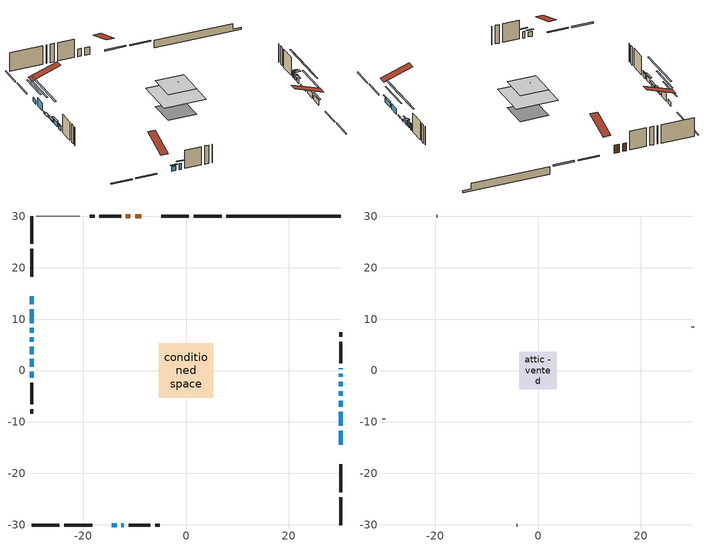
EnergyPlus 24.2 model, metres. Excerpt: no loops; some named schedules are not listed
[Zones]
conditioned space
 floor outside (Floor1 construction): -1.08,-1.08 -1.08,1.08 1.08,1.08 1.08,-1.08 z1.13
 floor adiabatic (AdiabaticFloorConstruction): -5.33,-5.33 -5.33,5.33 5.33,5.33 5.33,-5.33 z3.57
 floor foundation (Slab1 construction): -3.69,-3.69 -3.69,3.69 3.69,3.69 3.69,-3.69 z-0.85
 wall outside (RimJoist1 construction): 6.95,30.07 1.51,30.07 / -30.07,-30.07 -24.63,-30.07 / -30.07,30.07 -30.07,24.63 / 30.07,-30.07 30.07,-24.63 z1.13:1.43
 wall outside (RimJoist2 construction): 0.58,30.07 -4.85,30.07 / -23.7,-30.07 -18.26,-30.07 / -30.07,23.7 -30.07,18.26 / 30.07,-23.7 30.07,-18.26 z1.13:1.43
 wall outside (AdiabaticWallConstruction 1): -8.68,30.07 -9.9,30.07 / -10.82,30.07 -11.7,30.07 z1.13:3.16
 wall outside (AdiabaticWallConstruction): 30.07,-14.43 30.07,-11.69 / 30.07,-3.1 30.07,-2.18 / -30.07,2.27 -30.07,0.69 / -14.43,-30.07 -13.52,-30.07 z1.13:2.35; 30.07,-10.76 30.07,-8.02 z1.13:2.55; -30.07,14.43 -30.07,12.86 / -30.07,-0.23 -30.07,-1.46 z1.13:2.2; -30.07,11.93 -30.07,9.24 / 30.07,-1.26 30.07,-0.65 z1.13:3.21; 30.07,-7.09 30.07,-5.87 / 30.07,-4.94 30.07,-4.03 / -30.07,8.31 -30.07,7.39 / -30.07,6.47 -30.07,5.55 / -30.07,4.62 -30.07,3.2 z1.13:1.49; 30.07,0.28 30.07,0.46 z1.13:2.73; -12.59,-30.07 -12.08,-30.07 z1.13:2.76
 wall outside (Wall1 construction): -12.63,30.07 -16.86,30.07 / -11.15,-30.07 -6.93,-30.07 / -30.07,-2.38 -30.07,-6.61 / 30.07,1.39 30.07,5.61 z1.13:6.01
 wall outside (Wall2 construction): -17.79,30.07 -18.7,30.07 / -6,-30.07 -5.08,-30.07 / -30.07,-7.54 -30.07,-8.45 / 30.07,6.54 30.07,7.46 z1.13:6.01
 wall foundation (FoundationWall1 construction): 7.88,30.07,-0.85 7.88,30.07,1.13 27.85,30.07,1.13 27.85,30.07,-0.31 30.07,30.07,-0.31 30.07,30.07,-0.85
 wall adiabatic (Wall5 construction): -20.64,30.07 -29.14,30.07 z1.13:6.01
 window (WindowConstruction): 30.07,-14.43 30.07,-11.69 z1.13:2.35
 window (WindowConstruction 6): 30.07,-10.76 30.07,-8.02 z1.13:2.55
 window (WindowConstruction 7): -30.07,14.43 -30.07,12.86 z1.13:2.2
 window (WindowConstruction 8): -30.07,11.93 -30.07,9.24 z1.13:3.21
 window (WindowConstruction 12): 30.07,-7.09 30.07,-5.87 z1.13:1.49
 window (WindowConstruction 13): 30.07,-4.94 30.07,-4.03 z1.13:1.49
 window (WindowConstruction 14): -30.07,8.31 -30.07,7.39 z1.13:1.49
 window (WindowConstruction 15): -30.07,6.46 -30.07,5.55 z1.13:1.49
 window (WindowConstruction 1): 30.07,-3.1 30.07,-2.19 z1.13:2.35
 window (WindowConstruction 2): -30.07,4.62 -30.07,3.2 z1.13:1.49
 window (WindowConstruction 3): -30.07,2.27 -30.07,0.69 z1.13:2.35
 window (WindowConstruction 4): -14.43,-30.07 -13.52,-30.07 z1.13:2.35
 window (WindowConstruction 5): -30.07,-0.23 -30.07,-1.45 z1.13:2.2
 window (WindowConstruction 9): 30.07,-1.26 30.07,-0.65 z1.13:3.21
 window (WindowConstruction 10): 30.07,0.28 30.07,0.46 z1.13:2.73
 window (WindowConstruction 11): -12.59,-30.07 -12.08,-30.07 z1.13:2.75
 door (Door): -8.68,30.07 -9.9,30.07 z1.13:3.16
 door (Door 1): -10.82,30.07 -11.7,30.07 z1.13:3.16
 ceiling adiabatic (AdiabaticFloorConstruction): 5.33,-5.33 5.33,5.33 -5.33,5.33 -5.33,-5.33 z3.57
attic - vented
 floor to conditioned space (Floor2 construction Reversed): -3.69,-3.69 -3.69,3.69 3.69,3.69 3.69,-3.69 z6.01
 floor to conditioned space (Floor3 construction Reversed): -1.08,-1.08 -1.08,1.08 1.08,1.08 1.08,-1.08 z6.01
 wall outside (Wall4 construction): -19.63,30.07 -19.71,30.07 / -4.15,-30.07 -4.07,-30.07 / -30.07,-9.38 -30.07,-9.46 / 30.07,8.39 30.07,8.47 z1.13:6.01
 roof outside (Roof1 construction): -7.76,30.07,6.01 -7.76,22.58,8.5 -5.78,22.58,8.5 -5.78,30.07,6.01; -15.36,-30.07,6.01 -15.36,-22.58,8.5 -17.34,-22.58,8.5 -17.34,-30.07,6.01; -30.07,15.36,6.01 -22.58,15.36,8.5 -22.58,17.34,8.5 -30.07,17.34,6.01; 30.07,-15.36,6.01 22.58,-15.36,8.5 22.58,-17.34,8.5 30.07,-17.34,6.01
shading: 30.07,-11.23 30.07,-14.89 30.36,-14.89 30.36,-11.23 z2.81; 30.07,-4.97 30.07,-13.81 30.36,-13.81 30.36,-4.97 z5.6; -30.07,9.81 -30.07,17.48 -30.36,17.48 -30.36,9.81 z5.25; -30.07,6.19 -30.07,14.98 -30.36,14.98 -30.36,6.19 z6.26; 30.07,0.23 30.07,-13.19 30.36,-13.19 30.36,0.23 z7.59; 30.07,2.07 30.07,-11.04 30.36,-11.04 30.36,2.07 z7.59; -30.07,1.29 -30.07,14.41 -30.36,14.41 -30.36,1.29 z7.59; -30.07,5.25 -30.07,6.76 -30.68,6.76 -30.68,5.25 z1.79; 30.07,-1.72 30.07,-3.56 30.36,-3.56 30.36,-1.72 z2.81; -30.07,2.74 -30.07,5.08 -30.36,5.08 -30.36,2.74 z1.95; -30.07,0.23 -30.07,2.73 -30.36,2.73 -30.36,0.23 z2.81; -13.06,-30.07 -14.89,-30.07 -14.89,-30.36 -13.06,-30.36 z2.81; -30.07,-1.75 -30.07,0.06 -30.21,0.06 -30.21,-1.75 z2.5; 30.07,-0.5 30.07,-1.41 31.28,-1.41 31.28,-0.5 z3.36; 30.07,0.61 30.07,0.13 31.28,0.13 31.28,0.61 z2.88; -11.32,-30.07 -13.35,-30.07 -13.35,-30.36 -11.32,-30.36 z3.51
[Building]
Building 1: Terrain=Suburbs
[Site:Location]
Montreal Intl AP_QC: Latitude {deg}=45.47; Longitude {deg}=-73.74; Time Zone {hr}=-5; Elevation {m}=36; Keep Site Location Information=Yes
[Site:GroundTemperature:Shallow]
2.07863, -0.316383, -0.508184, 0.628371, 5.19101, 9.73239, 13.6695, 16.1636, 16.3755, 14.347, 10.5102, 6.10817
[Site:WaterMainsTemperature]
Calculation Method=Schedule; Temperature Schedule=mains temperature schedule
[Material] Roughness=Rough; Thermal Absorptance=0.9
Name | Thickness {m} | Conductivity {W/m-K} | Density {kg/m3} | Specific Heat {J/kg-K} | Solar Absorptance | Visible Absorptance
asphalt or fiberglass shingles | 0.00635 | 0.162714 | 1121.4 | 1465.45 | 0.4 | 0.4
ceiling loosefill ins | 0.0846667 | 0.0480833 | 16.02 | 1046.75 | 0.7 | 0.7
ceiling loosefill ins 1 | 0.169333 | 0.0480833 | 16.02 | 1046.75 | 0.7 | 0.7
ceiling stud and cavity | 0.1397 | 0.111272 | 65.682 | 1177.47 | 0.7 | 0.7
ceiling stud and cavity 1 | 0.1397 | 0.178687 | 65.682 | 1177.47 | 0.7 | 0.7
concrete 4.0 in. | 0.1016 | 1.803125 | 2242.8 | 837.4 | 0.7 | 0.7
concrete 8.0 in. | 0.2032 | 1.803125 | 2242.8 | 837.4 | 0.7 | 0.7
door material | 0.04445 | 0.0451087 | 512.64 | 1214.23 | 0.7 | 0.7
door material 1 | 0.04445 | 0.20624 | 512.64 | 1214.23 | 0.7 | 0.7
exterior vertical ins | 0.0563203 | 0.029427 | 32.04 | 1214.23 | 0.7 | 0.7
floor covering | 0.0127 | 0.0433444 | 54.468 | 1339.84 | 0.6 | 0.6
floor rigid ins; wall rigid ins 1 | 0.512978 | 0.029427 | 32.04 | 1214.23 | 0.7 | 0.7
floor stud and cavity | 0.1397 | 0.0773876 | 92.3553 | 1139.71 | 0.7 | 0.7
floor stud and cavity 1 | 0.1397 | 1.75129 | 37.0049 | 1207.88 | 0.7 | 0.7
furniture material conditioned space 1 | 0.1524 | 0.115458 | 640.8 | 1214.23 | 0.6 | 0.6
gypsum board | 0.0127 | 0.160291 | 801 | 837.4 | 0.6 | 0.6
gypsum board 1 | 0.0127 | 0.160291 | 801 | 837.4 | 0.7 | 0.7
osb sheathing 0.5 in. | 0.0127 | 0.115458 | 512.64 | 1214.23 | 0.7 | 0.7
osb sheathing 0.5 in. 1 | 0.0127 | 0.115458 | 512.64 | 1214.23 | 0.4 | 0.4
osb sheathing 0.75 in. | 0.01905 | 0.115458 | 512.64 | 1214.23 | 0.7 | 0.7
osb sheathing 2.0 in. | 0.0508 | 0.115458 | 512.64 | 1214.23 | 0.7 | 0.7
rim joist rigid ins; wall rigid ins | 0.051816 | 0.029427 | 32.04 | 1214.23 | 0.7 | 0.7
rim joist stud and cavity | 0.0508 | 0.126838 | 50.32683 | 1063.81 | 0.6 | 0.6
rim joist stud and cavity 1 | 0.0508 | 0.0287185 | 125.044 | 1163.47 | 0.6 | 0.6
wall stud and cavity | 0.1397 | 0.139681 | 139.0536 | 1170.24 | 0.7 | 0.7
wall stud and cavity 1 | 0.1397 | 0.650362 | 139.0536 | 1170.24 | 0.7 | 0.7
wall stud and cavity 2 | 0.0889 | 6.1454 | 50.32683 | 1063.81 | 0.6 | 0.6
wall stud and cavity 3 | 0.1397 | 0.120111 | 139.0536 | 1170.24 | 0.7 | 0.7
wall stud and cavity 4 | 0.0889 | 0.380278 | 52.3479 | 1209.89 | 0.7 | 0.7
wall stud and cavity 5 | 0.0889 | 0.391764 | 83.0341 | 1211.67 | 0.7 | 0.7
wood siding | 0.0254 | 0.102417 | 544.68 | 1172.36 | 0.4 | 0.4
wood siding 1 | 0.00254 | 0.102417 | 544.68 | 1172.36 | 0.4 | 0.4
wood siding 2; wood siding 3; wood siding 4 | 0.0254 | 0.102417 | 544.68 | 1172.36 | 0.7 | 0.7
[WindowMaterial:SimpleGlazingSystem]
Name | U-Factor {W/m2-K} | Solar Heat Gain Coefficient
WindowMaterial | 1.66195 | 0.42
WindowMaterial 1 | 1.78857 | 0.38
WindowMaterial 10 | 2.06452 | 0.27
WindowMaterial 11 | 1.71646 | 0.4
WindowMaterial 12 | 1.82207 | 0.37
WindowMaterial 13 | 1.91576 | 0.33
WindowMaterial 14 | 1.84024 | 0.36
WindowMaterial 2 | 1.81355 | 0.37
WindowMaterial 3 | 1.709078 | 0.41
WindowMaterial 4 | 1.64208 | 0.43
WindowMaterial 5 | 1.76132 | 0.39
WindowMaterial 6 | 1.63981 | 0.43
WindowMaterial 7 | 1.73009 | 0.4
WindowMaterial 8 | 1.73179 | 0.41
WindowMaterial 9 | 1.66876 | 0.42
[Construction]
AdiabaticFloorConstruction: floor stud and cavity 1, floor rigid ins, osb sheathing 0.75 in., floor covering
AdiabaticWallConstruction: wood siding 3, wall rigid ins 1, wall stud and cavity 4, gypsum board
AdiabaticWallConstruction 1: wood siding 4, wall rigid ins 1, wall stud and cavity 4, gypsum board
Door: door material
Door 1: door material 1
Floor1 construction: floor stud and cavity, osb sheathing 0.75 in., floor covering
Floor2 construction Reversed: gypsum board, ceiling stud and cavity, ceiling loosefill ins
Floor3 construction Reversed: gypsum board, ceiling stud and cavity 1, ceiling loosefill ins 1
FoundationWall1 construction: concrete 8.0 in., gypsum board 1
furniture construction conditioned space 1: furniture material conditioned space 1
PartitionWallConstruction: gypsum board, wall stud and cavity 5, gypsum board
RimJoist1 construction: wood siding 2, rim joist stud and cavity
RimJoist2 construction: wood siding 2, rim joist rigid ins, osb sheathing 2.0 in., rim joist stud and cavity 1
Roof1 construction: asphalt or fiberglass shingles
Slab1 construction: concrete 4.0 in.
Wall1 construction: wood siding, osb sheathing 0.5 in., wall stud and cavity, gypsum board
Wall2 construction: wood siding, wall rigid ins, osb sheathing 0.5 in., wall stud and cavity 1, gypsum board
Wall4 construction: wood siding 1, wall stud and cavity 2
Wall5 construction: osb sheathing 0.5 in. 1, wall stud and cavity 3, gypsum board
WindowConstruction: WindowMaterial
WindowConstruction 1: WindowMaterial 1
WindowConstruction 10: WindowMaterial 10
WindowConstruction 11: WindowMaterial 11
WindowConstruction 12: WindowMaterial 12
WindowConstruction 13: WindowMaterial 13
WindowConstruction 14; WindowConstruction 15: WindowMaterial 14
WindowConstruction 2: WindowMaterial 2
WindowConstruction 3: WindowMaterial 3
WindowConstruction 4: WindowMaterial 4
WindowConstruction 5: WindowMaterial 5
WindowConstruction 6: WindowMaterial 6
WindowConstruction 7: WindowMaterial 7
WindowConstruction 8: WindowMaterial 8
WindowConstruction 9: WindowMaterial 9
[Zone] Multiplier=1; Part of Total Floor Area=Yes
Name | Volume {m3}
attic - vented | 23.9398
conditioned space | 415.9
[Space]
Name | Zone | Volume {m3}
attic - vented 1 | attic - vented | 23.9398
conditioned space 1 | conditioned space | 415.9
[ZoneInfiltration:EffectiveLeakageArea]
infil attic - vented 1: Zone or Space=attic - vented 1; Schedule=Always On Discrete; Effective Air Leakage Area {cm2}=2363.6; Stack Coefficient=0.000512672; Wind Coefficient=1.52982e-05
[ZoneMixing]
whole house fan mix: Zone or Space=attic - vented; Schedule=Always On Continuous; Design Flow Rate Calculation Method=Flow/Zone; Design Flow Rate {m3/s}=0; Source Zone or Space=conditioned space
[SurfaceProperty:ExposedFoundationPerimeter]
Slab1: Exposed Perimeter Calculation Method=TotalExposedPerimeter; Total Exposed Perimeter {m}=22.189
[InternalMass] Zone or ZoneList=conditioned space; Space or SpaceList=conditioned space 1
Name | Construction | Surface Area {m2}
furniture mass conditioned space 1 | furniture construction conditioned space 1 | 69.0358
partition wall mass | PartitionWallConstruction | 172.589
[Lights]
interior lighting: Zone or ZoneList or Space or SpaceList=conditioned space 1; Schedule=interior lighting schedule; Design Level Calculation Method=LightingLevel; Lighting Level {W}=343.2; Return Air Fraction=0; Fraction Radiant=0.6; Fraction Visible=0.2; Fraction Replaceable=1
[People]
occupants: Zone or ZoneList or Space or SpaceList=conditioned space 1; Number of People Schedule=occupants schedule; Number of People Calculation Method=People; Number of People=3; Fraction Radiant=0.314171; Sensible Heat Fraction=0.56303; Activity Level Schedule=occupants activity schedule; Carbon Dioxide Generation Rate {m3/s-W}=0; Enable ASHRAE 55 Comfort Warnings=No; Mean Radiant Temperature Calculation Type=EnclosureAveraged
[ElectricEquipment] Zone or ZoneList or Space or SpaceList=conditioned space 1; Design Level Calculation Method=EquipmentLevel
Name | Schedule | Design Level {W} | Fraction Latent | Fraction Radiant | Fraction Lost
clothes dryer | clothes dryer schedule | 140.772 | 0.015 | 0.081 | 0.85
clothes washer | clothes washer schedule | 32.1985 | 0.03 | 0.162 | 0.7
cooking range | cooking range schedule | 208.969 | 0.08 | 0.432 | 0.2
dishwasher | dishwasher schedule | 66.8632 | 0.3 | 0.18 | 0.4
fridge | fridge schedule | 72.9452 | 0 | 0.6 | 0
mech vent bath fan 0 | mech vent bath fan 0 schedule | 50.2 | 0 | 0 | 1
mech vent bath fan 1 | mech vent bath fan 1 schedule | 50.2 | 0 | 0 | 1
mech vent house fan | mech vent house fan schedule | 0 | 0 | 0 | 1
mech vent house fan cfis | mech vent house fan cfis schedule | 0 | 0 | 0 | 0
mech vent range fan 0 | mech vent range fan 0 schedule | 57 | 0 | 0 | 1
misc plug loads | misc plug loads schedule | 494.7 | 0.045 | 0.513 | 0.1
whole house fan | Always On Discrete | 0 | 0 | 0 | 1
[OtherEquipment] Zone or ZoneList or Space or SpaceList=conditioned space 1; Design Level Calculation Method=EquipmentLevel
Name | Fuel Type | Schedule | Design Level {W} | Fraction Latent | Fraction Radiant | Fraction Lost
clothes dryer 1 | Electricity | clothes dryer schedule | 0 | 0.015 | 0.081 | 0.85
cooking range 1 | Electricity | cooking range schedule | 0 | 0.08 | 0.432 | 0.2
general water use latent | None | general water use schedule | 59.3978 | 1 | 0 | 0
general water use sensible | None | general water use schedule | -58.539 | 0 | 0.6 | 0
mech vent house fan latent load | None | Always On Discrete | 0 | 1 | 0 | 0
mech vent house fan sensible load | None | Always On Discrete | 0 | 0 | 0 | 0
water heater energy adjustment1 | Electricity | Always On Discrete | 0.01 | 0 | 0 | 1
[ZoneInfiltration:DesignFlowRate] Zone or ZoneList or Space or SpaceList=conditioned space 1; Schedule=Always On Discrete; Design Flow Rate Calculation Method=Flow/Zone; Design Flow Rate {m3/s}=0
infil flow; natural vent flow; whole house fan flow
[Foundation:Kiva]
Foundation Kiva 1: Initial Indoor Air Temperature {C}=18; Wall Height Above Grade {m}=1.13002; Wall Depth Below Slab {m}=0.2032; Custom Block Material Name 1=exterior vertical ins; Custom Block Depth 1 {m}=1.98001; Custom Block X Position 1 {m}=0.2159; Custom Block Z Position 1 {m}=0
[Foundation:Kiva:Settings]
Soil Conductivity {W/m-K}=0.849921; Soil Density {kg/m3}=1842.3; Soil Specific Heat {J/kg-K}=418.7; Ground Solar Absorptivity=0.9; Ground Thermal Absorptivity=0.9; Ground Surface Roughness {m}=0.03; Far-Field Width {m}=40; Deep-Ground Boundary Condition=ZeroFlux; Deep-Ground Depth {m}=40; Minimum Cell Dimension {m}=0.2; Maximum Cell Growth Coefficient=3; Simulation Timestep=Timestep
[Exterior:Lights]
exterior lighting: Schedule=exterior lighting schedule; Design Level {W}=75.6
[Schedule:Constant]
Name | Hourly Value
Always On Continuous; mech vent house fan schedule; mech vent house fan cfis schedule; Always On Discrete | 1
occupants activity schedule | 117.228
fridge schedule | 0
[Schedule:Week:Daily]
interior lighting schedule Week Rule - Jan1-Jan27: interior lighting schedule day, interior lighting schedule day, interior lighting schedule day, interior lighting schedule day, interior lighting schedule day, interior lighting schedule day, interior lighting schedule day, interior lighting schedule default day, interior lighting schedule default day, interior lighting schedule default day, interior lighting schedule default day, interior lighting schedule default day
interior lighting schedule Week Rule - Jan28-Feb3: interior lighting schedule day, interior lighting schedule day, interior lighting schedule day, interior lighting schedule day, interior lighting schedule day 1, interior lighting schedule day 1, interior lighting schedule day 1, interior lighting schedule default day, interior lighting schedule default day, interior lighting schedule default day, interior lighting schedule default day, interior lighting schedule default day
interior lighting schedule Week Rule - Feb4-Feb24: interior lighting schedule day 1, interior lighting schedule day 1, interior lighting schedule day 1, interior lighting schedule day 1, interior lighting schedule day 1, interior lighting schedule day 1, interior lighting schedule day 1, interior lighting schedule default day, interior lighting schedule default day, interior lighting schedule default day, interior lighting schedule default day, interior lighting schedule default day
interior lighting schedule Week Rule - Feb25-Mar3: interior lighting schedule day 1, interior lighting schedule day 1, interior lighting schedule day 1, interior lighting schedule day 1, interior lighting schedule day 2, interior lighting schedule day 2, interior lighting schedule day 2, interior lighting schedule default day, interior lighting schedule default day, interior lighting schedule default day, interior lighting schedule default day, interior lighting schedule default day
interior lighting schedule Week Rule - Mar4-Mar31: interior lighting schedule day 2, interior lighting schedule day 2, interior lighting schedule day 2, interior lighting schedule day 2, interior lighting schedule day 2, interior lighting schedule day 2, interior lighting schedule day 2, interior lighting schedule default day, interior lighting schedule default day, interior lighting schedule default day, interior lighting schedule default day, interior lighting schedule default day
interior lighting schedule Week Rule - Apr1-Apr28: interior lighting schedule day 3, interior lighting schedule day 3, interior lighting schedule day 3, interior lighting schedule day 3, interior lighting schedule day 3, interior lighting schedule day 3, interior lighting schedule day 3, interior lighting schedule default day, interior lighting schedule default day, interior lighting schedule default day, interior lighting schedule default day, interior lighting schedule default day
interior lighting schedule Week Rule - Apr29-May5: interior lighting schedule day 3, interior lighting schedule day 3, interior lighting schedule day 4, interior lighting schedule day 4, interior lighting schedule day 4, interior lighting schedule day 4, interior lighting schedule day 4, interior lighting schedule default day, interior lighting schedule default day, interior lighting schedule default day, interior lighting schedule default day, interior lighting schedule default day
interior lighting schedule Week Rule - May6-May26: interior lighting schedule day 4, interior lighting schedule day 4, interior lighting schedule day 4, interior lighting schedule day 4, interior lighting schedule day 4, interior lighting schedule day 4, interior lighting schedule day 4, interior lighting schedule default day, interior lighting schedule default day, interior lighting schedule default day, interior lighting schedule default day, interior lighting schedule default day
interior lighting schedule Week Rule - May27-Jun2: interior lighting schedule day 4, interior lighting schedule day 4, interior lighting schedule day 4, interior lighting schedule day 4, interior lighting schedule day 4, interior lighting schedule day 5, interior lighting schedule day 5, interior lighting schedule default day, interior lighting schedule default day, interior lighting schedule default day, interior lighting schedule default day, interior lighting schedule default day
interior lighting schedule Week Rule - Jun3-Jun30: interior lighting schedule day 5, interior lighting schedule day 5, interior lighting schedule day 5, interior lighting schedule day 5, interior lighting schedule day 5, interior lighting schedule day 5, interior lighting schedule day 5, interior lighting schedule default day, interior lighting schedule default day, interior lighting schedule default day, interior lighting schedule default day, interior lighting schedule default day
interior lighting schedule Week Rule - Jul1-Jul28: interior lighting schedule day 6, interior lighting schedule day 6, interior lighting schedule day 6, interior lighting schedule day 6, interior lighting schedule day 6, interior lighting schedule day 6, interior lighting schedule day 6, interior lighting schedule default day, interior lighting schedule default day, interior lighting schedule default day, interior lighting schedule default day, interior lighting schedule default day
interior lighting schedule Week Rule - Jul29-Aug4: interior lighting schedule day 6, interior lighting schedule day 6, interior lighting schedule day 6, interior lighting schedule day 7, interior lighting schedule day 7, interior lighting schedule day 7, interior lighting schedule day 7, interior lighting schedule default day, interior lighting schedule default day, interior lighting schedule default day, interior lighting schedule default day, interior lighting schedule default day
interior lighting schedule Week Rule - Aug5-Aug25: interior lighting schedule day 7, interior lighting schedule day 7, interior lighting schedule day 7, interior lighting schedule day 7, interior lighting schedule day 7, interior lighting schedule day 7, interior lighting schedule day 7, interior lighting schedule default day, interior lighting schedule default day, interior lighting schedule default day, interior lighting schedule default day, interior lighting schedule default day
interior lighting schedule Week Rule - Aug26-Sep1: interior lighting schedule day 7, interior lighting schedule day 7, interior lighting schedule day 7, interior lighting schedule day 7, interior lighting schedule day 7, interior lighting schedule day 7, interior lighting schedule day 8, interior lighting schedule default day, interior lighting schedule default day, interior lighting schedule default day, interior lighting schedule default day, interior lighting schedule default day
interior lighting schedule Week Rule - Sep2-Sep29: interior lighting schedule day 8, interior lighting schedule day 8, interior lighting schedule day 8, interior lighting schedule day 8, interior lighting schedule day 8, interior lighting schedule day 8, interior lighting schedule day 8, interior lighting schedule default day, interior lighting schedule default day, interior lighting schedule default day, interior lighting schedule default day, interior lighting schedule default day
interior lighting schedule Week Rule - Sep30-Oct6: interior lighting schedule day 8, interior lighting schedule day 9, interior lighting schedule day 9, interior lighting schedule day 9, interior lighting schedule day 9, interior lighting schedule day 9, interior lighting schedule day 9, interior lighting schedule default day, interior lighting schedule default day, interior lighting schedule default day, interior lighting schedule default day, interior lighting schedule default day
interior lighting schedule Week Rule - Oct7-Oct27: interior lighting schedule day 9, interior lighting schedule day 9, interior lighting schedule day 9, interior lighting schedule day 9, interior lighting schedule day 9, interior lighting schedule day 9, interior lighting schedule day 9, interior lighting schedule default day, interior lighting schedule default day, interior lighting schedule default day, interior lighting schedule default day, interior lighting schedule default day
interior lighting schedule Week Rule - Oct28-Nov3: interior lighting schedule day 9, interior lighting schedule day 9, interior lighting schedule day 9, interior lighting schedule day 9, interior lighting schedule day 10, interior lighting schedule day 10, interior lighting schedule day 10, interior lighting schedule default day, interior lighting schedule default day, interior lighting schedule default day, interior lighting schedule default day, interior lighting schedule default day
interior lighting schedule Week Rule - Nov4-Nov24: interior lighting schedule day 10, interior lighting schedule day 10, interior lighting schedule day 10, interior lighting schedule day 10, interior lighting schedule day 10, interior lighting schedule day 10, interior lighting schedule day 10, interior lighting schedule default day, interior lighting schedule default day, interior lighting schedule default day, interior lighting schedule default day, interior lighting schedule default day
interior lighting schedule Week Rule - Nov25-Dec1: interior lighting schedule day 10, interior lighting schedule day 10, interior lighting schedule day 10, interior lighting schedule day 10, interior lighting schedule day 10, interior lighting schedule day 10, interior lighting schedule day 11, interior lighting schedule default day, interior lighting schedule default day, interior lighting schedule default day, interior lighting schedule default day, interior lighting schedule default day
interior lighting schedule Week Rule - Dec2-Dec31: interior lighting schedule day 11, interior lighting schedule day 11, interior lighting schedule day 11, interior lighting schedule day 11, interior lighting schedule day 11, interior lighting schedule day 11, interior lighting schedule day 11, interior lighting schedule default day, interior lighting schedule default day, interior lighting schedule default day, interior lighting schedule default day, interior lighting schedule default day
occupants schedule Week Rule - Jan1-Dec31: occupants schedule day, occupants schedule day, occupants schedule day, occupants schedule day, occupants schedule day, occupants schedule day, occupants schedule day, occupants schedule default day, occupants schedule default day, occupants schedule default day, occupants schedule default day, occupants schedule default day
clothes dryer schedule Week Rule - Jan1-Dec31: clothes dryer schedule day, clothes dryer schedule day, clothes dryer schedule day, clothes dryer schedule day, clothes dryer schedule day, clothes dryer schedule day, clothes dryer schedule day, clothes dryer schedule default day, clothes dryer schedule default day, clothes dryer schedule default day, clothes dryer schedule default day, clothes dryer schedule default day
clothes washer schedule Week Rule - Jan1-Dec31: clothes washer schedule day, clothes washer schedule day, clothes washer schedule day, clothes washer schedule day, clothes washer schedule day, clothes washer schedule day, clothes washer schedule day, clothes washer schedule default day, clothes washer schedule default day, clothes washer schedule default day, clothes washer schedule default day, clothes washer schedule default day
cooking range schedule Week Rule - Jan1-Dec31: cooking range schedule day, cooking range schedule day, cooking range schedule day, cooking range schedule day, cooking range schedule day, cooking range schedule day, cooking range schedule day, cooking range schedule default day, cooking range schedule default day, cooking range schedule default day, cooking range schedule default day, cooking range schedule default day
dishwasher schedule Week Rule - Jan1-Dec31: dishwasher schedule day, dishwasher schedule day, dishwasher schedule day, dishwasher schedule day, dishwasher schedule day, dishwasher schedule day, dishwasher schedule day, dishwasher schedule default day, dishwasher schedule default day, dishwasher schedule default day, dishwasher schedule default day, dishwasher schedule default day
mech vent bath fan 0 schedule Week Rule - Jan1-Dec31: mech vent bath fan 0 schedule day, mech vent bath fan 0 schedule day, mech vent bath fan 0 schedule day, mech vent bath fan 0 schedule day, mech vent bath fan 0 schedule day, mech vent bath fan 0 schedule day, mech vent bath fan 0 schedule day, mech vent bath fan 0 schedule default day, mech vent bath fan 0 schedule default day, mech vent bath fan 0 schedule default day, mech vent bath fan 0 schedule default day, mech vent bath fan 0 schedule default day
mech vent bath fan 1 schedule Week Rule - Jan1-Dec31: mech vent bath fan 1 schedule day, mech vent bath fan 1 schedule day, mech vent bath fan 1 schedule day, mech vent bath fan 1 schedule day, mech vent bath fan 1 schedule day, mech vent bath fan 1 schedule day, mech vent bath fan 1 schedule day, mech vent bath fan 1 schedule default day, mech vent bath fan 1 schedule default day, mech vent bath fan 1 schedule default day, mech vent bath fan 1 schedule default day, mech vent bath fan 1 schedule default day
mech vent range fan 0 schedule Week Rule - Jan1-Dec31: mech vent range fan 0 schedule day, mech vent range fan 0 schedule day, mech vent range fan 0 schedule day, mech vent range fan 0 schedule day, mech vent range fan 0 schedule day, mech vent range fan 0 schedule day, mech vent range fan 0 schedule day, mech vent range fan 0 schedule default day, mech vent range fan 0 schedule default day, mech vent range fan 0 schedule default day, mech vent range fan 0 schedule default day, mech vent range fan 0 schedule default day
misc plug loads schedule Week Rule - Jan1-Dec31: misc plug loads schedule day, misc plug loads schedule day, misc plug loads schedule day, misc plug loads schedule day, misc plug loads schedule day, misc plug loads schedule day, misc plug loads schedule day, misc plug loads schedule default day, misc plug loads schedule default day, misc plug loads schedule default day, misc plug loads schedule default day, misc plug loads schedule default day
general water use schedule Week Rule - Jan1-Dec31: general water use schedule day, general water use schedule day, general water use schedule day, general water use schedule day, general water use schedule day, general water use schedule day, general water use schedule day, general water use schedule default day, general water use schedule default day, general water use schedule default day, general water use schedule default day, general water use schedule default day
exterior lighting schedule Week Rule - Jan1-Jan27: exterior lighting schedule day, exterior lighting schedule day, exterior lighting schedule day, exterior lighting schedule day, exterior lighting schedule day, exterior lighting schedule day, exterior lighting schedule day, exterior lighting schedule default day, exterior lighting schedule default day, exterior lighting schedule default day, exterior lighting schedule default day, exterior lighting schedule default day
exterior lighting schedule Week Rule - Jan28-Feb3: exterior lighting schedule day, exterior lighting schedule day, exterior lighting schedule day, exterior lighting schedule day, exterior lighting schedule day 1, exterior lighting schedule day 1, exterior lighting schedule day 1, exterior lighting schedule default day, exterior lighting schedule default day, exterior lighting schedule default day, exterior lighting schedule default day, exterior lighting schedule default day
exterior lighting schedule Week Rule - Feb4-Feb24: exterior lighting schedule day 1, exterior lighting schedule day 1, exterior lighting schedule day 1, exterior lighting schedule day 1, exterior lighting schedule day 1, exterior lighting schedule day 1, exterior lighting schedule day 1, exterior lighting schedule default day, exterior lighting schedule default day, exterior lighting schedule default day, exterior lighting schedule default day, exterior lighting schedule default day
exterior lighting schedule Week Rule - Feb25-Mar3: exterior lighting schedule day 1, exterior lighting schedule day 1, exterior lighting schedule day 1, exterior lighting schedule day 1, exterior lighting schedule day 2, exterior lighting schedule day 2, exterior lighting schedule day 2, exterior lighting schedule default day, exterior lighting schedule default day, exterior lighting schedule default day, exterior lighting schedule default day, exterior lighting schedule default day
exterior lighting schedule Week Rule - Mar4-Mar31: exterior lighting schedule day 2, exterior lighting schedule day 2, exterior lighting schedule day 2, exterior lighting schedule day 2, exterior lighting schedule day 2, exterior lighting schedule day 2, exterior lighting schedule day 2, exterior lighting schedule default day, exterior lighting schedule default day, exterior lighting schedule default day, exterior lighting schedule default day, exterior lighting schedule default day
exterior lighting schedule Week Rule - Apr1-Apr28: exterior lighting schedule day 3, exterior lighting schedule day 3, exterior lighting schedule day 3, exterior lighting schedule day 3, exterior lighting schedule day 3, exterior lighting schedule day 3, exterior lighting schedule day 3, exterior lighting schedule default day, exterior lighting schedule default day, exterior lighting schedule default day, exterior lighting schedule default day, exterior lighting schedule default day
exterior lighting schedule Week Rule - Apr29-May5: exterior lighting schedule day 3, exterior lighting schedule day 3, exterior lighting schedule day 4, exterior lighting schedule day 4, exterior lighting schedule day 4, exterior lighting schedule day 4, exterior lighting schedule day 4, exterior lighting schedule default day, exterior lighting schedule default day, exterior lighting schedule default day, exterior lighting schedule default day, exterior lighting schedule default day
exterior lighting schedule Week Rule - May6-May26: exterior lighting schedule day 4, exterior lighting schedule day 4, exterior lighting schedule day 4, exterior lighting schedule day 4, exterior lighting schedule day 4, exterior lighting schedule day 4, exterior lighting schedule day 4, exterior lighting schedule default day, exterior lighting schedule default day, exterior lighting schedule default day, exterior lighting schedule default day, exterior lighting schedule default day
exterior lighting schedule Week Rule - May27-Jun2: exterior lighting schedule day 4, exterior lighting schedule day 4, exterior lighting schedule day 4, exterior lighting schedule day 4, exterior lighting schedule day 4, exterior lighting schedule day 5, exterior lighting schedule day 5, exterior lighting schedule default day, exterior lighting schedule default day, exterior lighting schedule default day, exterior lighting schedule default day, exterior lighting schedule default day
[Schedule:Year]
interior lighting schedule: interior lighting schedule Week Rule - Jan1-Jan27, 1, 1, 1, 27, interior lighting schedule Week Rule - Jan28-Feb3, 1, 28, 2, 3, interior lighting schedule Week Rule - Feb4-Feb24, 2, 4, 2, 24, interior lighting schedule Week Rule - Feb25-Mar3, 2, 25, 3, 3, interior lighting schedule Week Rule - Mar4-Mar31, 3, 4, 3, 31, interior lighting schedule Week Rule - Apr1-Apr28, 4, 1, 4, 28, interior lighting schedule Week Rule - Apr29-May5, 4, 29, 5, 5, interior lighting schedule Week Rule - May6-May26, 5, 6, 5, 26, interior lighting schedule Week Rule - May27-Jun2, 5, 27, 6, 2, interior lighting schedule Week Rule - Jun3-Jun30, 6, 3, 6, 30, interior lighting schedule Week Rule - Jul1-Jul28, 7, 1, 7, 28, interior lighting schedule Week Rule - Jul29-Aug4, 7, 29, 8, 4, interior lighting schedule Week Rule - Aug5-Aug25, 8, 5, 8, 25, interior lighting schedule Week Rule - Aug26-Sep1, 8, 26, 9, 1, interior lighting schedule Week Rule - Sep2-Sep29, 9, 2, 9, 29, interior lighting schedule Week Rule - Sep30-Oct6, 9, 30, 10, 6, interior lighting schedule Week Rule - Oct7-Oct27, 10, 7, 10, 27, interior lighting schedule Week Rule - Oct28-Nov3, 10, 28, 11, 3, interior lighting schedule Week Rule - Nov4-Nov24, 11, 4, 11, 24, interior lighting schedule Week Rule - Nov25-Dec1, 11, 25, 12, 1, interior lighting schedule Week Rule - Dec2-Dec31, 12, 2, 12, 31
occupants schedule: occupants schedule Week Rule - Jan1-Dec31, 1, 1, 12, 31
clothes dryer schedule: clothes dryer schedule Week Rule - Jan1-Dec31, 1, 1, 12, 31
clothes washer schedule: clothes washer schedule Week Rule - Jan1-Dec31, 1, 1, 12, 31
cooking range schedule: cooking range schedule Week Rule - Jan1-Dec31, 1, 1, 12, 31
dishwasher schedule: dishwasher schedule Week Rule - Jan1-Dec31, 1, 1, 12, 31
mech vent bath fan 0 schedule: mech vent bath fan 0 schedule Week Rule - Jan1-Dec31, 1, 1, 12, 31
mech vent bath fan 1 schedule: mech vent bath fan 1 schedule Week Rule - Jan1-Dec31, 1, 1, 12, 31
mech vent range fan 0 schedule: mech vent range fan 0 schedule Week Rule - Jan1-Dec31, 1, 1, 12, 31
misc plug loads schedule: misc plug loads schedule Week Rule - Jan1-Dec31, 1, 1, 12, 31
general water use schedule: general water use schedule Week Rule - Jan1-Dec31, 1, 1, 12, 31
exterior lighting schedule: exterior lighting schedule Week Rule - Jan1-Jan27, 1, 1, 1, 27, exterior lighting schedule Week Rule - Jan28-Feb3, 1, 28, 2, 3, exterior lighting schedule Week Rule - Feb4-Feb24, 2, 4, 2, 24, exterior lighting schedule Week Rule - Feb25-Mar3, 2, 25, 3, 3, exterior lighting schedule Week Rule - Mar4-Mar31, 3, 4, 3, 31, exterior lighting schedule Week Rule - Apr1-Apr28, 4, 1, 4, 28, exterior lighting schedule Week Rule - Apr29-May5, 4, 29, 5, 5, exterior lighting schedule Week Rule - May6-May26, 5, 6, 5, 26, exterior lighting schedule Week Rule - May27-Jun2, 5, 27, 6, 2, exterior lighting schedule Week Rule - Jun3-Jun30, 6, 3, 6, 30, exterior lighting schedule Week Rule - Jul1-Jul28, 7, 1, 7, 28, exterior lighting schedule Week Rule - Jul29-Aug4, 7, 29, 8, 4, exterior lighting schedule Week Rule - Aug5-Aug25, 8, 5, 8, 25, exterior lighting schedule Week Rule - Aug26-Sep1, 8, 26, 9, 1, exterior lighting schedule Week Rule - Sep2-Sep29, 9, 2, 9, 29, exterior lighting schedule Week Rule - Sep30-Oct6, 9, 30, 10, 6, exterior lighting schedule Week Rule - Oct7-Oct27, 10, 7, 10, 27, exterior lighting schedule Week Rule - Oct28-Nov3, 10, 28, 11, 3, exterior lighting schedule Week Rule - Nov4-Nov24, 11, 4, 11, 24, exterior lighting schedule Week Rule - Nov25-Dec1, 11, 25, 12, 1, exterior lighting schedule Week Rule - Dec2-Dec31, 12, 2, 12, 31
[Schedule:Compact]
mains temperature schedule: Through: 01/01, For: AllDays, Until: 24:00, 6.56833, Through: 01/02, For: AllDays, Until: 24:00, 6.48722, Through: 01/03, For: AllDays, Until: 24:00, 6.40722, Through: 01/04, For: AllDays, Until: 24:00, 6.32889, Through: 01/05, For: AllDays, Until: 24:00, 6.25167, Through: 01/06, For: AllDays, Until: 24:00, 6.17611, Through: 01/07, For: AllDays, Until: 24:00, 6.10222, Through: 01/08, For: AllDays, Until: 24:00, 6.02944, Through: 01/09, For: AllDays, Until: 24:00, 5.95833, Through: 01/10, For: AllDays, Until: 24:00, 5.88889, Through: 01/11, For: AllDays, Until: 24:00, 5.82056, Through: 01/12, For: AllDays, Until: 24:00, 5.75444, Through: 01/13, For: AllDays, Until: 24:00, 5.68944, Through: 01/14, For: AllDays, Until: 24:00, 5.62611, Through: 01/15, For: AllDays, Until: 24:00, 5.56444, Through: 01/16, For: AllDays, Until: 24:00, 5.50444, Through: 01/17, For: AllDays, Until: 24:00, 5.44611, Through: 01/18, For: AllDays, Until: 24:00, 5.38944, Through: 01/19, For: AllDays, Until: 24:00, 5.33389, Through: 01/20, For: AllDays, Until: 24:00, 5.28111, Through: 01/21, For: AllDays, Until: 24:00, 5.22944, Through: 01/22, For: AllDays, Until: 24:00, 5.17944, Through: 01/23, For: AllDays, Until: 24:00, 5.13111, Through: 01/24, For: AllDays, Until: 24:00, 5.085, Through: 01/25, For: AllDays, Until: 24:00, 5.04056, Through: 01/26, For: AllDays, Until: 24:00, 4.99778, Through: 01/27, For: AllDays, Until: 24:00, 4.95667, Through: 01/28, For: AllDays, Until: 24:00, 4.91778, Through: 01/29, For: AllDays, Until: 24:00, 4.88056, Through: 01/30, For: AllDays, Until: 24:00, 4.845, Through: 01/31, For: AllDays, Until: 24:00, 4.81167, Through: 02/01, For: AllDays, Until: 24:00, 4.77944, Through: 02/02, For: AllDays, Until: 24:00, 4.75, Through: 02/03, For: AllDays, Until: 24:00, 4.72167, Through: 02/04, For: AllDays, Until: 24:00, 4.69611, Through: 02/05, For: AllDays, Until: 24:00, 4.67167, Through: 02/06, For: AllDays, Until: 24:00, 4.64944, Through: 02/07, For: AllDays, Until: 24:00, 4.62889, Through: 02/08, For: AllDays, Until: 24:00, 4.61056, Through: 02/09, For: AllDays, Until: 24:00, 4.59389, Through: 02/10, For: AllDays, Until: 24:00, 4.57944, Through: 02/11, For: AllDays, Until: 24:00, 4.56667, Through: 02/12, For: AllDays, Until: 24:00, 4.55611, Through: 02/13, For: AllDays, Until: 24:00, 4.54722, Through: 02/14, For: AllDays, Until: 24:00, 4.54056, Through: 02/15, For: AllDays, Until: 24:00, 4.53556, Through: 02/16, For: AllDays, Until: 24:00, 4.53278, Through: 02/17, For: AllDays, Until: 24:00, 4.53167, Through: 02/18, For: AllDays, Until: 24:00, 4.53278, Through: 02/19, For: AllDays, Until: 24:00, 4.53556, Through: 02/20, For: AllDays, Until: 24:00, 4.54056, Through: 02/21, For: AllDays, Until: 24:00, 4.54722, Through: 02/22, For: AllDays, Until: 24:00, 4.55611, Through: 02/23, For: AllDays, Until: 24:00, 4.56667, Through: 02/24, For: AllDays, Until: 24:00, 4.57944, Through: 02/25, For: AllDays, Until: 24:00, 4.59389, Through: 02/26, For: AllDays, Until: 24:00, 4.61056, Through: 02/27, For: AllDays, Until: 24:00, 4.62889, Through: 02/28, For: AllDays, Until: 24:00, 4.64889, Through: 03/01, For: AllDays, Until: 24:00, 4.67111, Through: 03/02, For: AllDays, Until: 24:00, 4.69556, Through: 03/03, For: AllDays, Until: 24:00, 4.72167, Through: 03/04, For: AllDays, Until: 24:00, 4.74944, Through: 03/05, For: AllDays, Until: 24:00, 4.77944, Through: 03/06, For: AllDays, Until: 24:00, 4.81111, Through: 03/07, For: AllDays, Until: 24:00, 4.84444, Through: 03/08, For: AllDays, Until: 24:00, 4.88, Through: 03/09, For: AllDays, Until: 24:00, 4.91722, Through: 03/10, For: AllDays, Until: 24:00, 4.95611, Through: 03/11, For: AllDays, Until: 24:00, 4.99722, Through: 03/12, For: AllDays, Until: 24:00, 5.04, Through: 03/13, For: AllDays, Until: 24:00, 5.08444, Through: 03/14, For: AllDays, Until: 24:00, 5.13056, Through: 03/15, For: AllDays, Until: 24:00, 5.17889, Through: 03/16, For: AllDays, Until: 24:00, 5.22833, Through: 03/17, For: AllDays, Until: 24:00, 5.28, Through: 03/18, For: AllDays, Until: 24:00, 5.33333, Through: 03/19, For: AllDays, Until: 24:00, 5.38833, Through: 03/20, For: AllDays, Until: 24:00, 5.445, Through: 03/21, For: AllDays, Until: 24:00, 5.50333, Through: 03/22, For: AllDays, Until: 24:00, 5.56333, Through: 03/23, For: AllDays, Until: 24:00, 5.625, Through: 03/24, For: AllDays, Until: 24:00, 5.68833, Through: 03/25, For: AllDays, Until: 24:00, 5.75333, Through: 03/26, For: AllDays, Until: 24:00, 5.81944, Through: 03/27, For: AllDays, Until: 24:00, 5.88778, Through: 03/28, For: AllDays, Until: 24:00, 5.95722, Through: 03/29, For: AllDays, Until: 24:00, 6.02833, Through: 03/30, For: AllDays, Until: 24:00, 6.10111, Through: 03/31, For: AllDays, Until: 24:00, 6.175, Through: 04/01, For: AllDays, Until: 24:00, 6.25056, Through: 04/02, For: AllDays, Until: 24:00, 6.32778, Through: 04/03, For: AllDays, Until: 24:00, 6.40611, Through: 04/04, For: AllDays, Until: 24:00, 6.48556, Through: 04/05, For: AllDays, Until: 24:00, 6.56722, Through: 04/06, For: AllDays, Until: 24:00, 6.64944, Through: 04/07, For: AllDays, Until: 24:00, 6.73333, Through: 04/08, For: AllDays, Until: 24:00, 6.81833, Through: 04/09, For: AllDays, Until: 24:00, 6.905, Through: 04/10, For: AllDays, Until: 24:00, 6.99278, Through: 04/11, For: AllDays, Until: 24:00, 7.08111, Through: 04/12, For: AllDays, Until: 24:00, 7.17167, Through: 04/13, For: AllDays, Until: 24:00, 7.26278, Through: 04/14, For: AllDays, Until: 24:00, 7.355, Through: 04/15, For: AllDays, Until: 24:00, 7.44833, Through: 04/16, For: AllDays, Until: 24:00, 7.54278, Through: 04/17, For: AllDays, Until: 24:00, 7.63889, Through: 04/18, For: AllDays, Until: 24:00, 7.735, Through: 04/19, For: AllDays, Until: 24:00, 7.83278, Through: 04/20, For: AllDays, Until: 24:00, 7.93167, Through: 04/21, For: AllDays, Until: 24:00, 8.03111, Through: 04/22, For: AllDays, Until: 24:00, 8.13167, Through: 04/23, For: AllDays, Until: 24:00, 8.23278, Through: 04/24, For: AllDays, Until: 24:00, 8.335, Through: 04/25, For: AllDays, Until: 24:00, 8.43778, Through: 04/26, For: AllDays, Until: 24:00, 8.54167, Through: 04/27, For: AllDays, Until: 24:00, 8.64611, Through: 04/28, For: AllDays, Until: 24:00, 8.75167, Through: 04/29, For: AllDays, Until: 24:00, 8.85778, Through: 04/30, For: AllDays, Until: 24:00, 8.96444, Through: 05/01, For: AllDays, Until: 24:00, 9.07167, Through: 05/02, For: AllDays, Until: 24:00, 9.17944, Through: 05/03, For: AllDays, Until: 24:00, 9.28778, Through: 05/04, For: AllDays, Until: 24:00, 9.39667, Through: 05/05, For: AllDays, Until: 24:00, 9.50667, Through: 05/06, For: AllDays, Until: 24:00, 9.61667, Through: 05/07, For: AllDays, Until: 24:00, 9.72667, Through: 05/08, For: AllDays, Until: 24:00, 9.83778, Through: 05/09, For: AllDays, Until: 24:00, 9.94889, Through: 05/10, For: AllDays, Until: 24:00, 10.0606, Through: 05/11, For: AllDays, Until: 24:00, 10.1722, Through: 05/12, For: AllDays, Until: 24:00, 10.2844, Through: 05/13, For: AllDays, Until: 24:00, 10.3967, Through: 05/14, For: AllDays, Until: 24:00, 10.5094, Through: 05/15, For: AllDays, Until: 24:00, 10.6222, Through: 05/16, For: AllDays, Until: 24:00, 10.735, Through: 05/17, For: AllDays, Until: 24:00, 10.8478, Through: 05/18, For: AllDays, Until: 24:00, 10.9611, Through: 05/19, For: AllDays, Until: 24:00, 11.0744, Through: 05/20, For: AllDays, Until: 24:00, 11.1872, Through: 05/21, For: AllDays, Until: 24:00, 11.3006, Through: 05/22, For: AllDays, Until: 24:00, 11.4133, Through: 05/23, For: AllDays, Until: 24:00, 11.5267, Through: 05/24, For: AllDays, Until: 24:00, 11.6394, Through: 05/25, For: AllDays, Until: 24:00, 11.7522, Through: 05/26, For: AllDays, Until: 24:00, 11.8644, Through: 05/27, For: AllDays, Until: 24:00, 11.9767, Through: 05/28, For: AllDays, Until: 24:00, 12.0889, Through: 05/29, For: AllDays, Until: 24:00, 12.2006, Through: 05/30, For: AllDays, Until: 24:00, 12.3122, Through: 05/31, For: AllDays, Until: 24:00, 12.4228, Through: 06/01, For: AllDays, Until: 24:00, 12.5339, Through: 06/02, For: AllDays, Until: 24:00, 12.6439, Through: 06/03, For: AllDays, Until: 24:00, 12.7539, Through: 06/04, For: AllDays, Until: 24:00, 12.8628, Through: 06/05, For: AllDays, Until: 24:00, 12.9717, Through: 06/06, For: AllDays, Until: 24:00, 13.08, Through: 06/07, For: AllDays, Until: 24:00, 13.1878, Through: 06/08, For: AllDays, Until: 24:00, 13.2944, Through: 06/09, For: AllDays, Until: 24:00, 13.4011, Through: 06/10, For: AllDays, Until: 24:00, 13.5067, Through: 06/11, For: AllDays, Until: 24:00, 13.6117, Through: 06/12, For: AllDays, Until: 24:00, 13.7156, Through: 06/13, For: AllDays, Until: 24:00, 13.8194, Through: 06/14, For: AllDays, Until: 24:00, 13.9222, Through: 06/15, For: AllDays, Until: 24:00, 14.0239, Through: 06/16, For: AllDays, Until: 24:00, 14.125, Through: 06/17, For: AllDays, Until: 24:00, 14.225, Through: 06/18, For: AllDays, Until: 24:00, 14.3239, Through: 06/19, For: AllDays, Until: 24:00, 14.4222, Through: 06/20, For: AllDays, Until: 24:00, 14.5194, Through: 06/21, For: AllDays, Until: 24:00, 14.6156, Through: 06/22, For: AllDays, Until: 24:00, 14.7106, Through: 06/23, For: AllDays, Until: 24:00, 14.805, Through: 06/24, For: AllDays, Until: 24:00, 14.8978, Through: 06/25, For: AllDays, Until: 24:00, 14.9894, Through: 06/26, For: AllDays, Until: 24:00, 15.0806, Through: 06/27, For: AllDays, Until: 24:00, 15.17, Through: 06/28, For: AllDays, Until: 24:00, 15.2583, Through: 06/29, For: AllDays, Until: 24:00, 15.3456, Through: 06/30, For: AllDays, Until: 24:00, 15.4311, Through: 07/01, For: AllDays, Until: 24:00, 15.5161, Through: 07/02, For: AllDays, Until: 24:00, 15.5989, Through: 07/03, For: AllDays, Until: 24:00, 15.6811, Through: 07/04, For: AllDays, Until: 24:00, 15.7617, Through: 07/05, For: AllDays, Until: 24:00, 15.8411, Through: 07/06, For: AllDays, Until: 24:00, 15.9189, Through: 07/07, For: AllDays, Until: 24:00, 15.995, Through: 07/08, For: AllDays, Until: 24:00, 16.07, Through: 07/09, For: AllDays, Until: 24:00, 16.1433, Through: 07/10, For: AllDays, Until: 24:00, 16.2156, Through: 07/11, For: AllDays, Until: 24:00, 16.2861, Through: 07/12, For: AllDays, Until: 24:00, 16.355, Through: 07/13, For: AllDays, Until: 24:00, 16.4222, Through: 07/14, For: AllDays, Until: 24:00, 16.4878, Through: 07/15, For: AllDays, Until: 24:00, 16.5522, Through: 07/16, For: AllDays, Until: 24:00, 16.615, Through: 07/17, For: AllDays, Until: 24:00, 16.6756, Through: 07/18, For: AllDays, Until: 24:00, 16.735, Through: 07/19, For: AllDays, Until: 24:00, 16.7928, Through: 07/20, For: AllDays, Until: 24:00, 16.8489, Through: 07/21, For: AllDays, Until: 24:00, 16.9028, Through: 07/22, For: AllDays, Until: 24:00, 16.9556, Through: 07/23, For: AllDays, Until: 24:00, 17.0061, Through: 07/24, For: AllDays, Until: 24:00, 17.0556, Through: 07/25, For: AllDays, Until: 24:00, 17.1028, Through: 07/26, For: AllDays, Until: 24:00, 17.1483, Through: 07/27, For: AllDays, Until: 24:00, 17.1917, Through: 07/28, For: AllDays, Until: 24:00, 17.2339, Through: 07/29, For: AllDays, Until: 24:00, 17.2739, Through: 07/30, For: AllDays, Until: 24:00, 17.3122, Through: 07/31, For: AllDays, Until: 24:00, 17.3489, Through: 08/01, For: AllDays, Until: 24:00, 17.3833, Through: 08/02, For: AllDays, Until: 24:00, 17.4161, Through: 08/03, For: AllDays, Until: 24:00, 17.4467, Through: 08/04, For: AllDays, Until: 24:00, 17.4761, Through: 08/05, For: AllDays, Until: 24:00, 17.5028, Through: 08/06, For: AllDays, Until: 24:00, 17.5283, Through: 08/07, For: AllDays, Until: 24:00, 17.5517, Through: 08/08, For: AllDays, Until: 24:00, 17.5728, Through: 08/09, For: AllDays, Until: 24:00, 17.5922, Through: 08/10, For: AllDays, Until: 24:00, 17.61, Through: 08/11, For: AllDays, Until: 24:00, 17.6256, Through: 08/12, For: AllDays, Until: 24:00, 17.6394, Through: 08/13, For: AllDays, Until: 24:00, 17.6511, Through: 08/14, For: AllDays, Until: 24:00, 17.6611, Through: 08/15, For: AllDays, Until: 24:00, 17.6689, Through: 08/16, For: AllDays, Until: 24:00, 17.675, Through: 08/17, For: AllDays, Until: 24:00, 17.6789, Through: 08/18, For: AllDays, Until: 24:00, 17.6811, Through: 08/19, For: AllDays, Until: 24:00, 17.6811, Through: 08/20, For: AllDays, Until: 24:00, 17.6794, Through: 08/21, For: AllDays, Until: 24:00, 17.6756, Through: 08/22, For: AllDays, Until: 24:00, 17.67, Through: 08/23, For: AllDays, Until: 24:00, 17.6622, Through: 08/24, For: AllDays, Until: 24:00, 17.6528, Through: 08/25, For: AllDays, Until: 24:00, 17.6411, Through: 08/26, For: AllDays, Until: 24:00, 17.6278, Through: 08/27, For: AllDays, Until: 24:00, 17.6122, Through: 08/28, For: AllDays, Until: 24:00, 17.595, Through: 08/29, For: AllDays, Until: 24:00, 17.5756, Through: 08/30, For: AllDays, Until: 24:00, 17.5544, Through: 08/31, For: AllDays, Until: 24:00, 17.5311, Through: 09/01, For: AllDays, Until: 24:00, 17.5061, Through: 09/02, For: AllDays, Until: 24:00, 17.4794, Through: 09/03, For: AllDays, Until: 24:00, 17.4506, Through: 09/04, For: AllDays, Until: 24:00, 17.42, Through: 09/05, For: AllDays, Until: 24:00, 17.3878, Through: 09/06, For: AllDays, Until: 24:00, 17.3533, Through: 09/07, For: AllDays, Until: 24:00, 17.3172, Through: 09/08, For: AllDays, Until: 24:00, 17.2789, Through: 09/09, For: AllDays, Until: 24:00, 17.2389, Through: 09/10, For: AllDays, Until: 24:00, 17.1972, Through: 09/11, For: AllDays, Until: 24:00, 17.1539, Through: 09/12, For: AllDays, Until: 24:00, 17.1083, Through: 09/13, For: AllDays, Until: 24:00, 17.0617, Through: 09/14, For: AllDays, Until: 24:00, 17.0128, Through: 09/15, For: AllDays, Until: 24:00, 16.9622, Through: 09/16, For: AllDays, Until: 24:00, 16.9094, Through: 09/17, For: AllDays, Until: 24:00, 16.8556, Through: 09/18, For: AllDays, Until: 24:00, 16.8, Through: 09/19, For: AllDays, Until: 24:00, 16.7422, Through: 09/20, For: AllDays, Until: 24:00, 16.6833, Through: 09/21, For: AllDays, Until: 24:00, 16.6228, Through: 09/22, For: AllDays, Until: 24:00, 16.56, Through: 09/23, For: AllDays, Until: 24:00, 16.4961, Through: 09/24, For: AllDays, Until: 24:00, 16.4306, Through: 09/25, For: AllDays, Until: 24:00, 16.3633, Through: 09/26, For: AllDays, Until: 24:00, 16.295, Through: 09/27, For: AllDays, Until: 24:00, 16.2244, Through: 09/28, For: AllDays, Until: 24:00, 16.1528, Through: 09/29, For: AllDays, Until: 24:00, 16.0794, Through: 09/30, For: AllDays, Until: 24:00, 16.0044, Through: 10/01, For: AllDays, Until: 24:00, 15.9283, Through: 10/02, For: AllDays, Until: 24:00, 15.8511, Through: 10/03, For: AllDays, Until: 24:00, 15.7717, Through: 10/04, For: AllDays, Until: 24:00, 15.6917, Through: 10/05, For: AllDays, Until: 24:00, 15.6094, Through: 10/06, For: AllDays, Until: 24:00, 15.5267, Through: 10/07, For: AllDays, Until: 24:00, 15.4422, Through: 10/08, For: AllDays, Until: 24:00, 15.3567, Through: 10/09, For: AllDays, Until: 24:00, 15.2694, Through: 10/10, For: AllDays, Until: 24:00, 15.1811, Through: 10/11, For: AllDays, Until: 24:00, 15.0917, Through: 10/12, For: AllDays, Until: 24:00, 15.0011, Through: 10/13, For: AllDays, Until: 24:00, 14.9094, Through: 10/14, For: AllDays, Until: 24:00, 14.8167, Through: 10/15, For: AllDays, Until: 24:00, 14.7228, Through: 10/16, For: AllDays, Until: 24:00, 14.6278, Through: 10/17, For: AllDays, Until: 24:00, 14.5317, Through: 10/18, For: AllDays, Until: 24:00, 14.4344, Through: 10/19, For: AllDays, Until: 24:00, 14.3367, Through: 10/20, For: AllDays, Until: 24:00, 14.2378, Through: 10/21, For: AllDays, Until: 24:00, 14.1378, Through: 10/22, For: AllDays, Until: 24:00, 14.0367, Through: 10/23, For: AllDays, Until: 24:00, 13.935, Through: 10/24, For: AllDays, Until: 24:00, 13.8322, Through: 10/25, For: AllDays, Until: 24:00, 13.7289, Through: 10/26, For: AllDays, Until: 24:00, 13.625, Through: 10/27, For: AllDays, Until: 24:00, 13.52, Through: 10/28, For: AllDays, Until: 24:00, 13.4144, Through: 10/29, For: AllDays, Until: 24:00, 13.3083, Through: 10/30, For: AllDays, Until: 24:00, 13.2011, Through: 10/31, For: AllDays, Until: 24:00, 13.0939, Through: 11/01, For: AllDays, Until: 24:00, 12.9856, Through: 11/02, For: AllDays, Until: 24:00, 12.8767, Through: 11/03, For: AllDays, Until: 24:00, 12.7678, Through: 11/04, For: AllDays, Until: 24:00, 12.6578, Through: 11/05, For: AllDays, Until: 24:00, 12.5478, Through: 11/06, For: AllDays, Until: 24:00, 12.4372, Through: 11/07, For: AllDays, Until: 24:00, 12.3261, Through: 11/08, For: AllDays, Until: 24:00, 12.215, Through: 11/09, For: AllDays, Until: 24:00, 12.1033, Through: 11/10, For: AllDays, Until: 24:00, 11.9911, Through: 11/11, For: AllDays, Until: 24:00, 11.8789, Through: 11/12, For: AllDays, Until: 24:00, 11.7667, Through: 11/13, For: AllDays, Until: 24:00, 11.6539, Through: 11/14, For: AllDays, Until: 24:00, 11.5411, Through: 11/15, For: AllDays, Until: 24:00, 11.4278, Through: 11/16, For: AllDays, Until: 24:00, 11.315, Through: 11/17, For: AllDays, Until: 24:00, 11.2017, Through: 11/18, For: AllDays, Until: 24:00, 11.0889, Through: 11/19, For: AllDays, Until: 24:00, 10.9756, Through: 11/20, For: AllDays, Until: 24:00, 10.8622, Through: 11/21, For: AllDays, Until: 24:00, 10.7494, Through: 11/22, For: AllDays, Until: 24:00, 10.6367, Through: 11/23, For: AllDays, Until: 24:00, 10.5239, Through: 11/24, For: AllDays, Until: 24:00, 10.4111, Through: 11/25, For: AllDays, Until: 24:00, 10.2989, Through: 11/26, For: AllDays, Until: 24:00, 10.1867, Through: 11/27, For: AllDays, Until: 24:00, 10.0744, Through: 11/28, For: AllDays, Until: 24:00, 9.96333, Through: 11/29, For: AllDays, Until: 24:00, 9.85167, Through: 11/30, For: AllDays, Until: 24:00, 9.74111, Through: 12/01, For: AllDays, Until: 24:00, 9.63056, Through: 12/02, For: AllDays, Until: 24:00, 9.52056, Through: 12/03, For: AllDays, Until: 24:00, 9.41111, Through: 12/04, For: AllDays, Until: 24:00, 9.30167, Through: 12/05, For: AllDays, Until: 24:00, 9.19333, Through: 12/06, For: AllDays, Until: 24:00, 9.08556, Through: 12/07, For: AllDays, Until: 24:00, 8.97778, Through: 12/08, For: AllDays, Until: 24:00, 8.87111, Through: 12/09, For: AllDays, Until: 24:00, 8.765, Through: 12/10, For: AllDays, Until: 24:00, 8.66, Through: 12/11, For: AllDays, Until: 24:00, 8.555, Through: 12/12, For: AllDays, Until: 24:00, 8.45111, Through: 12/13, For: AllDays, Until: 24:00, 8.34833, Through: 12/14, For: AllDays, Until: 24:00, 8.24611, Through: 12/15, For: AllDays, Until: 24:00, 8.14444, Through: 12/16, For: AllDays, Until: 24:00, 8.04389, Through: 12/17, For: AllDays, Until: 24:00, 7.94444, Through: 12/18, For: AllDays, Until: 24:00, 7.84556, Through: 12/19, For: AllDays, Until: 24:00, 7.74778, Through: 12/20, For: AllDays, Until: 24:00, 7.65111, Through: 12/21, For: AllDays, Until: 24:00, 7.555, Through: 12/22, For: AllDays, Until: 24:00, 7.46056, Through: 12/23, For: AllDays, Until: 24:00, 7.36667, Through: 12/24, For: AllDays, Until: 24:00, 7.27444, Through: 12/25, For: AllDays, Until: 24:00, 7.18278, Through: 12/26, For: AllDays, Until: 24:00, 7.09278, Through: 12/27, For: AllDays, Until: 24:00, 7.00389, Through: 12/28, For: AllDays, Until: 24:00, 6.91611, Through: 12/29, For: AllDays, Until: 24:00, 6.82944, Through: 12/30, For: AllDays, Until: 24:00, 6.74389, Through: 12/31, For: AllDays, Until: 24:00, 6.66
